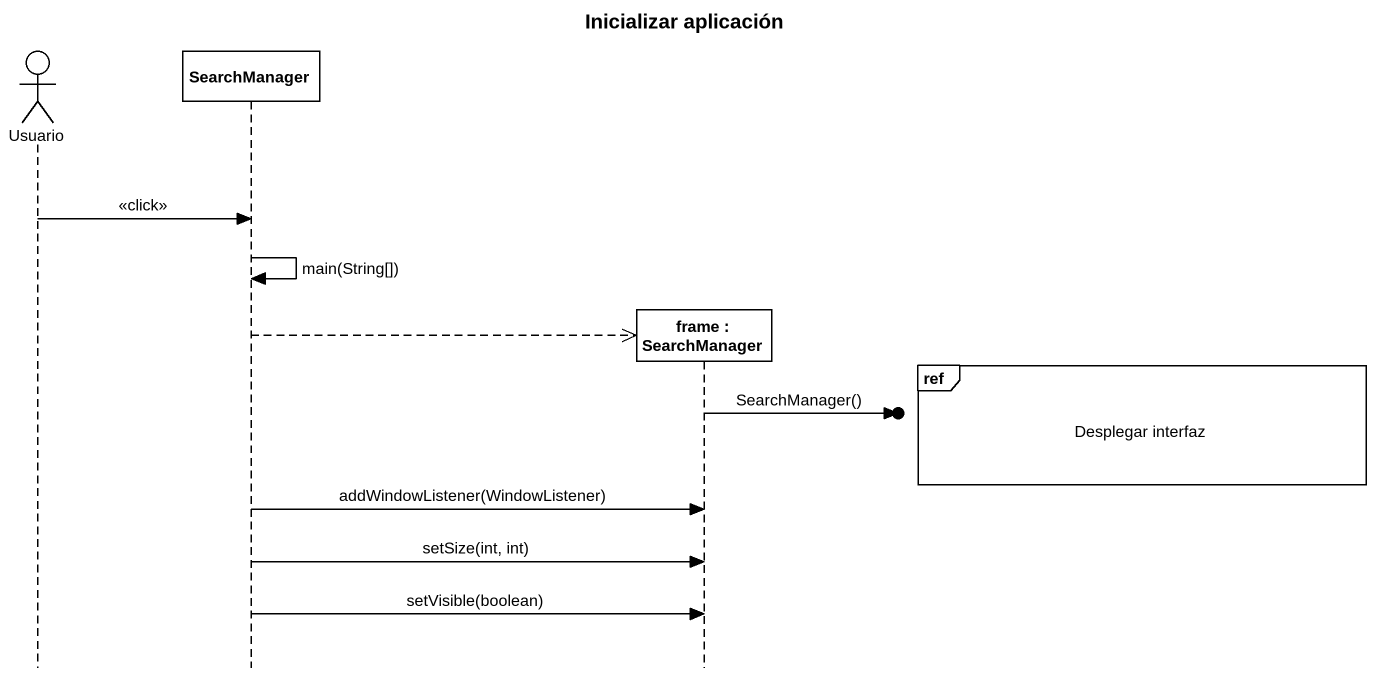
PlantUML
@startuml
title Inicializar aplicación
hide footbox
actor Usuario
participant SearchManager
participant "frame : SearchManager" as frame_

Usuario -> SearchManager : <<click>>
SearchManager -> SearchManager : main(String[])
SearchManager -->> frame_ **
ref over frame_ : Desplegar interfaz
frame_ ->o] : SearchManager()
SearchManager -> frame_ : addWindowListener(WindowListener)
SearchManager -> frame_ : setSize(int, int)
SearchManager -> frame_ : setVisible(boolean)
@enduml
